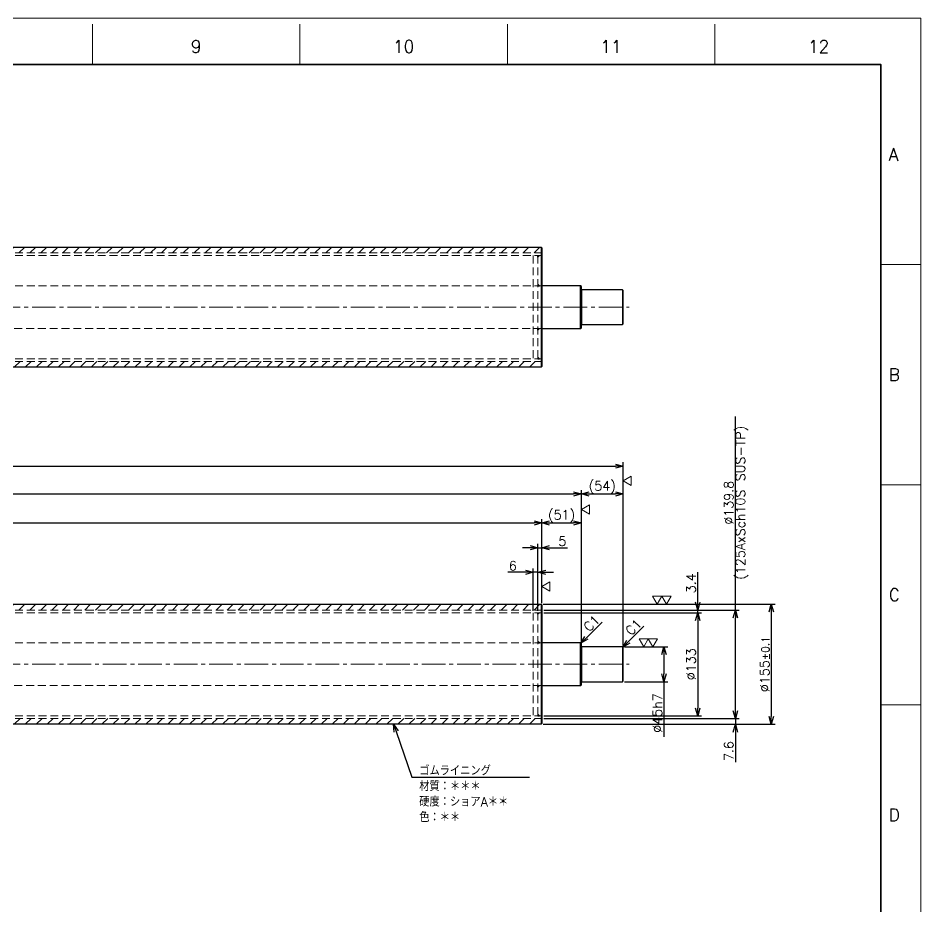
# Model space of a CAD drawing. Header units: millimetres. Extents: x 0 to 3313, y -19 to 2332.
# Drawn here: x 2148 to 3313, y 1185 to 2332 of the extents above; entities that cross this region are included whole.
import ezdxf
from ezdxf import colors
from ezdxf.entities.mleader import LeaderData, LeaderLine
from ezdxf.enums import TextEntityAlignment as Align
from ezdxf.math import Vec2, Vec3

# ---------------------------------------------------------------- set-up
doc = ezdxf.new("R2010")
doc.units = ezdxf.units.MM
doc.header["$LTSCALE"] = 1.6
doc.header["$PDMODE"] = 99
doc.header["$PDSIZE"] = 1
doc.linetypes.add('CENTER2', pattern=[28.575, 19.05, -3.175, 3.175, -3.175])
doc.linetypes.add('HIDDEN', pattern=[9.525, 6.35, -3.175])
for name, color, linetype, lineweight in [('04_HIDDEN', 2, 'HIDDEN', 13), ('05_CENTER', 4, 'CENTER2', 13), ('08_DIM', 3, 'Continuous', 13), ('90_FRAME', 5, 'Continuous', 35)]:
    doc.layers.add(name, color=color, linetype=linetype, lineweight=lineweight)
doc.layers.add('91_BLANK', color=5, linetype='Continuous', lineweight=0, plot=False)
doc.styles.add('KSS_TXT', font='txt.shx', dxfattribs={"bigfont": 'extfont2.shx'})
doc.styles.get("Standard").update_dxf_attribs({"font": 'txt.shx', "bigfont": 'extfont2.shx'})
doc.dimstyles.new('KSS_DIM', dxfattribs={"dimscale": 4, "dimtxt": 3, "dimasz": 2.5, "dimexe": 1.25, "dimexo": 0.625, "dimtad": 1, "dimdsep": 46, "dimtxsty": 'KSS_TXT', "dimblk": 'OPEN30', "dimcen": 0, "dimazin": 2, "dimtfac": 0.75, "dimtmove": 0, "dimatfit": 3, "dimldrblk": 'OPEN30', "dimfxl": 1.25, "dimtolj": 1, "dimarcsym": 0})
pattern_1 = [(45, (-10, 619.342), (-7.071068, 7.071068), [])]
pattern_2 = [(45, (-10, 158.723), (-7.071068, 7.071068), [])]

# ---------------------------------------------------------------- blocks, each defined once
blk = doc.blocks.new('_Open30')
at = {"color": 0, "linetype": 'ByBlock', "lineweight": -2}
for p, q in [((-1, 0.27), (0, 0)), ((0, 0), (-1, -0.27)), ((0, 0), (-1, 0))]:
    blk.add_line(p, q, dxfattribs=at)
blk = doc.blocks.new('*D177')
at = {"layer": '08_DIM', "color": 0, "lineweight": -2, "transparency": 16777216}
for p, q in [((812.6, 1527.1), (812.6, 1722.8)), ((822.6, 1717.8), (2864.6, 1717.8)), ((2874.6, 1527.1), (2874.6, 1722.8))]:
    blk.add_line(p, q, dxfattribs=at)
at = {"layer": 'Defpoints', "color": 0, "transparency": 16777216}
for p in [(2874.6, 1717.8), (812.6, 1524.6), (2874.6, 1524.6)]:
    blk.add_point(p, dxfattribs=at)
at = {"layer": '08_DIM', "color": 0, "lineweight": -2, "transparency": 16777216, "xscale": 10, "yscale": 10, "zscale": 10, "rotation": 180}
blk.add_blockref('_Open30', (812.6, 1717.8), dxfattribs=at)
at = {"layer": '08_DIM', "color": 0, "lineweight": -2, "transparency": 16777216, "xscale": 10, "yscale": 10, "zscale": 10}
blk.add_blockref('_Open30', (2874.6, 1717.8), dxfattribs=at)
at = {"layer": '08_DIM', "color": 0, "transparency": 16777216, "insert": (1843.6, 1726.3), "char_height": 12, "attachment_point": 5, "style": 'KSS_TXT'}
blk.add_mtext('\\A1;2062', dxfattribs=at)
blk = doc.blocks.new('*D178')
at = {"layer": '08_DIM', "color": 0, "lineweight": -2, "transparency": 16777216}
for p, q in [((863.6, 1577.1), (863.6, 1685.4)), ((873.6, 1680.4), (2813.6, 1680.4)), ((2823.6, 1577.1), (2823.6, 1685.4))]:
    blk.add_line(p, q, dxfattribs=at)
at = {"layer": 'Defpoints', "color": 0, "transparency": 16777216}
for p in [(2823.6, 1680.4), (863.6, 1574.6), (2823.6, 1574.6)]:
    blk.add_point(p, dxfattribs=at)
at = {"layer": '08_DIM', "color": 0, "lineweight": -2, "transparency": 16777216, "xscale": 10, "yscale": 10, "zscale": 10, "rotation": 180}
blk.add_blockref('_Open30', (863.6, 1680.4), dxfattribs=at)
at = {"layer": '08_DIM', "color": 0, "lineweight": -2, "transparency": 16777216, "xscale": 10, "yscale": 10, "zscale": 10}
blk.add_blockref('_Open30', (2823.6, 1680.4), dxfattribs=at)
at = {"layer": '08_DIM', "color": 0, "transparency": 16777216, "insert": (1843.6, 1688.9), "char_height": 12, "attachment_point": 5, "style": 'KSS_TXT'}
blk.add_mtext('\\A1;1960', dxfattribs=at)
blk = doc.blocks.new('*D179')
at = {"layer": '08_DIM', "color": 0, "lineweight": -2, "transparency": 16777216}
for p, q in [((2874.6, 1527.1), (2874.6, 1722.8)), ((2884.6, 1717.8), (2918.6, 1717.8)), ((2928.6, 1522.1), (2928.6, 1722.8))]:
    blk.add_line(p, q, dxfattribs=at)
at = {"layer": 'Defpoints', "color": 0, "transparency": 16777216}
for p in [(2928.6, 1717.8), (2874.6, 1524.6), (2928.6, 1519.6)]:
    blk.add_point(p, dxfattribs=at)
at = {"layer": '08_DIM', "color": 0, "lineweight": -2, "transparency": 16777216, "xscale": 10, "yscale": 10, "zscale": 10, "rotation": 180}
blk.add_blockref('_Open30', (2874.6, 1717.8), dxfattribs=at)
at = {"layer": '08_DIM', "color": 0, "lineweight": -2, "transparency": 16777216, "xscale": 10, "yscale": 10, "zscale": 10}
blk.add_blockref('_Open30', (2928.6, 1717.8), dxfattribs=at)
at = {"layer": '08_DIM', "color": 0, "transparency": 16777216, "insert": (2901.6, 1726.3), "char_height": 12, "attachment_point": 5, "style": 'KSS_TXT'}
blk.add_mtext('\\A1;(54)', dxfattribs=at)
blk = doc.blocks.new('*D182')
at = {"layer": '08_DIM', "color": 0, "lineweight": -2, "transparency": 16777216}
for p, q in [((2825.1, 1575.6), (3124.7, 1575.6)), ((3119.7, 1565.6), (3119.7, 1430.6)), ((2825.1, 1420.6), (3124.7, 1420.6))]:
    blk.add_line(p, q, dxfattribs=at)
at = {"layer": 'Defpoints', "color": 0, "transparency": 16777216}
for p in [(2822.6, 1575.6), (2822.6, 1420.6), (3119.7, 1420.6)]:
    blk.add_point(p, dxfattribs=at)
at = {"layer": '08_DIM', "color": 0, "lineweight": -2, "transparency": 16777216, "xscale": 10, "yscale": 10, "zscale": 10}
for p, rotation in [((3119.7, 1575.6), 90), ((3119.7, 1420.6), 270)]:
    blk.add_blockref('_Open30', p, dxfattribs=dict(at, rotation=rotation))
at = {"layer": '08_DIM', "color": 0, "transparency": 16777216, "insert": (3111.2, 1498.1), "char_height": 12, "attachment_point": 5, "rotation": 90, "style": 'KSS_TXT'}
blk.add_mtext('%%C155{\\H10;±0.1}', dxfattribs=at)
blk = doc.blocks.new('*D183')
at = {"layer": '08_DIM', "color": 0, "lineweight": -2, "transparency": 16777216}
for p, q in [((2808.6, 1648.4), (2798.6, 1648.4)), ((2818.6, 1567.1), (2818.6, 1653.4)), ((2818.6, 1648.4), (2823.6, 1648.4)), ((2823.6, 1577.1), (2823.6, 1653.4)), ((2833.6, 1648.4), (2856.6, 1648.4))]:
    blk.add_line(p, q, dxfattribs=at)
at = {"layer": 'Defpoints', "color": 0, "transparency": 16777216}
for p in [(2823.6, 1648.4), (2823.6, 1574.6), (2818.6, 1564.6)]:
    blk.add_point(p, dxfattribs=at)
at = {"layer": '08_DIM', "color": 0, "lineweight": -2, "transparency": 16777216, "xscale": 10, "yscale": 10, "zscale": 10}
blk.add_blockref('_Open30', (2818.6, 1648.4), dxfattribs=at)
at = {"layer": '08_DIM', "color": 0, "lineweight": -2, "transparency": 16777216, "xscale": 10, "yscale": 10, "zscale": 10, "rotation": 180}
blk.add_blockref('_Open30', (2823.6, 1648.4), dxfattribs=at)
at = {"layer": '08_DIM', "color": 0, "transparency": 16777216, "insert": (2850.1, 1656.9), "char_height": 12, "attachment_point": 5, "style": 'KSS_TXT'}
blk.add_mtext('\\A1;5', dxfattribs=at)
blk = doc.blocks.new('*D184')
at = {"layer": '08_DIM', "color": 0, "lineweight": -2, "transparency": 16777216}
for p, q in [((2812.6, 1567.1), (2812.6, 1621.7)), ((2818.6, 1567.1), (2818.6, 1621.7)), ((2802.6, 1616.7), (2779.6, 1616.7)), ((2818.6, 1616.7), (2812.6, 1616.7)), ((2828.6, 1616.7), (2838.6, 1616.7))]:
    blk.add_line(p, q, dxfattribs=at)
at = {"layer": 'Defpoints', "color": 0, "transparency": 16777216}
for p in [(2812.6, 1616.7), (2812.6, 1564.6), (2818.6, 1564.6)]:
    blk.add_point(p, dxfattribs=at)
at = {"layer": '08_DIM', "color": 0, "lineweight": -2, "transparency": 16777216, "xscale": 10, "yscale": 10, "zscale": 10}
blk.add_blockref('_Open30', (2812.6, 1616.7), dxfattribs=at)
at = {"layer": '08_DIM', "color": 0, "lineweight": -2, "transparency": 16777216, "xscale": 10, "yscale": 10, "zscale": 10, "rotation": 180}
blk.add_blockref('_Open30', (2818.6, 1616.7), dxfattribs=at)
at = {"layer": '08_DIM', "color": 0, "transparency": 16777216, "insert": (2786.1, 1625.2), "char_height": 12, "attachment_point": 5, "style": 'KSS_TXT'}
blk.add_mtext('\\A1;6', dxfattribs=at)
blk = doc.blocks.new('*D185')
at = {"layer": '08_DIM', "color": 0, "lineweight": -2, "transparency": 16777216}
for p, q in [((2930.1, 1520.6), (2986.2, 1520.6)), ((2981.2, 1510.6), (2981.2, 1485.6)), ((2930.1, 1475.6), (2986.2, 1475.6)), ((2981.2, 1475.6), (2981.2, 1404.6))]:
    blk.add_line(p, q, dxfattribs=at)
at = {"layer": 'Defpoints', "color": 0, "transparency": 16777216}
for p in [(2927.6, 1520.6), (2927.6, 1475.6), (2981.2, 1475.6)]:
    blk.add_point(p, dxfattribs=at)
at = {"layer": '08_DIM', "color": 0, "lineweight": -2, "transparency": 16777216, "xscale": 10, "yscale": 10, "zscale": 10}
for p, rotation in [((2981.2, 1520.6), 90), ((2981.2, 1475.6), 270)]:
    blk.add_blockref('_Open30', p, dxfattribs=dict(at, rotation=rotation))
at = {"layer": '08_DIM', "color": 0, "transparency": 16777216, "insert": (2972.7, 1435.1), "char_height": 12, "attachment_point": 5, "rotation": 90, "style": 'KSS_TXT'}
blk.add_mtext('\\A1;%%C45h7', dxfattribs=at)
blk = doc.blocks.new('*D186')
at = {"layer": '08_DIM', "color": 0, "lineweight": -2, "transparency": 16777216}
for p, q in [((3024.7, 1578), (3024.7, 1617)), ((2826.1, 1568), (3029.7, 1568)), ((2826.1, 1564.6), (3029.7, 1564.6)), ((3024.7, 1564.6), (3024.7, 1568)), ((3024.7, 1554.6), (3024.7, 1544.6))]:
    blk.add_line(p, q, dxfattribs=at)
at = {"layer": 'Defpoints', "color": 0, "transparency": 16777216}
for p in [(2823.6, 1568), (2823.6, 1564.6), (3024.7, 1568)]:
    blk.add_point(p, dxfattribs=at)
at = {"layer": '08_DIM', "color": 0, "lineweight": -2, "transparency": 16777216, "xscale": 10, "yscale": 10, "zscale": 10}
for p, rotation in [((3024.7, 1568), 270), ((3024.7, 1564.6), 90)]:
    blk.add_blockref('_Open30', p, dxfattribs=dict(at, rotation=rotation))
at = {"layer": '08_DIM', "color": 0, "transparency": 16777216, "insert": (3016.2, 1602.5), "char_height": 12, "attachment_point": 5, "rotation": 90, "style": 'KSS_TXT'}
blk.add_mtext('\\A1;3.4', dxfattribs=at)
blk = doc.blocks.new('*D188')
at = {"layer": '08_DIM', "color": 0, "lineweight": -2, "transparency": 16777216}
for p, q in [((3073.3, 1438.2), (3073.3, 1448.2)), ((2826.1, 1428.2), (3078.3, 1428.2)), ((3073.3, 1428.2), (3073.3, 1420.6)), ((2825.1, 1420.6), (3078.3, 1420.6)), ((3073.3, 1410.6), (3073.3, 1371.6))]:
    blk.add_line(p, q, dxfattribs=at)
at = {"layer": 'Defpoints', "color": 0, "transparency": 16777216}
for p in [(2823.6, 1428.2), (2822.6, 1420.6), (3073.3, 1420.6)]:
    blk.add_point(p, dxfattribs=at)
at = {"layer": '08_DIM', "color": 0, "lineweight": -2, "transparency": 16777216, "xscale": 10, "yscale": 10, "zscale": 10}
for p, rotation in [((3073.3, 1428.2), 270), ((3073.3, 1420.6), 90)]:
    blk.add_blockref('_Open30', p, dxfattribs=dict(at, rotation=rotation))
at = {"layer": '08_DIM', "color": 0, "transparency": 16777216, "insert": (3064.8, 1386.1), "char_height": 12, "attachment_point": 5, "rotation": 90, "style": 'KSS_TXT'}
blk.add_mtext('\\A1;7.6', dxfattribs=at)
blk = doc.blocks.new('*D191')
at = {"layer": '08_DIM', "color": 0, "lineweight": -2, "transparency": 16777216}
for p, q in [((3073.3, 1568), (3073.3, 1817.9)), ((2826.1, 1568), (3078.3, 1568)), ((3073.3, 1438.2), (3073.3, 1558)), ((2826.1, 1428.2), (3078.3, 1428.2))]:
    blk.add_line(p, q, dxfattribs=at)
at = {"layer": 'Defpoints', "color": 0, "transparency": 16777216}
for p in [(2823.6, 1568), (3073.3, 1568), (2823.6, 1428.2)]:
    blk.add_point(p, dxfattribs=at)
at = {"layer": '08_DIM', "color": 0, "lineweight": -2, "transparency": 16777216, "xscale": 10, "yscale": 10, "zscale": 10}
for p, rotation in [((3073.3, 1568), 90), ((3073.3, 1428.2), 270)]:
    blk.add_blockref('_Open30', p, dxfattribs=dict(at, rotation=rotation))
at = {"layer": '08_DIM', "color": 0, "transparency": 16777216, "char_height": 12, "attachment_point": 5, "rotation": 90, "style": 'KSS_TXT'}
for s, insert in [('\\A1;(125AxSch10S SUS-TP)', (3081.8, 1706.4)), ('\\A1;%%C139.8', (3064.8, 1706.4))]:
    blk.add_mtext(s, dxfattribs=dict(at, insert=insert))
blk = doc.blocks.new('*D192')
at = {"layer": '08_DIM', "color": 0, "lineweight": -2, "transparency": 16777216}
for p, q in [((2826.1, 1564.6), (3029.7, 1564.6)), ((3024.7, 1554.6), (3024.7, 1441.6)), ((2826.1, 1431.6), (3029.7, 1431.6))]:
    blk.add_line(p, q, dxfattribs=at)
at = {"layer": 'Defpoints', "color": 0, "transparency": 16777216}
for p in [(2823.6, 1564.6), (2823.6, 1431.6), (3024.7, 1431.6)]:
    blk.add_point(p, dxfattribs=at)
at = {"layer": '08_DIM', "color": 0, "lineweight": -2, "transparency": 16777216, "xscale": 10, "yscale": 10, "zscale": 10}
for p, rotation in [((3024.7, 1564.6), 90), ((3024.7, 1431.6), 270)]:
    blk.add_blockref('_Open30', p, dxfattribs=dict(at, rotation=rotation))
at = {"layer": '08_DIM', "color": 0, "transparency": 16777216, "insert": (3016.2, 1498.1), "char_height": 12, "attachment_point": 5, "rotation": 90, "style": 'KSS_TXT'}
blk.add_mtext('\\A1;%%C133', dxfattribs=at)
blk = doc.blocks.new('*D193')
at = {"layer": '08_DIM', "color": 0, "lineweight": -2, "transparency": 16777216}
for p, q in [((618.6, 1522.1), (618.6, 1758.6)), ((628.6, 1753.6), (2918.6, 1753.6)), ((2928.6, 1522.1), (2928.6, 1758.6))]:
    blk.add_line(p, q, dxfattribs=at)
at = {"layer": 'Defpoints', "color": 0, "transparency": 16777216}
for p in [(2928.6, 1753.6), (618.6, 1519.6), (2928.6, 1519.6)]:
    blk.add_point(p, dxfattribs=at)
at = {"layer": '08_DIM', "color": 0, "lineweight": -2, "transparency": 16777216, "xscale": 10, "yscale": 10, "zscale": 10, "rotation": 180}
blk.add_blockref('_Open30', (618.6, 1753.6), dxfattribs=at)
at = {"layer": '08_DIM', "color": 0, "lineweight": -2, "transparency": 16777216, "xscale": 10, "yscale": 10, "zscale": 10}
blk.add_blockref('_Open30', (2928.6, 1753.6), dxfattribs=at)
at = {"layer": '08_DIM', "color": 0, "transparency": 16777216, "insert": (1773.6, 1762.1), "char_height": 12, "attachment_point": 5, "style": 'KSS_TXT'}
blk.add_mtext('\\A1;2310', dxfattribs=at)
blk = doc.blocks.new('A$C67F20274_1_1')
h = blk.add_hatch(color=3)
h.dxf.hatch_style = 1
h.paths.add_polyline_path([(0, -2), (0, 0), (-2, 0)])
at = {"color": 3}
blk.add_lwpolyline([(0, 0), (-2, 0), (-2, 0), (0, -2)], close=True, dxfattribs=at)
blk = doc.blocks.new('*D196')
at = {"layer": '08_DIM', "color": 0, "lineweight": -2, "transparency": 16777216}
for p, q in [((2823.6, 1577.1), (2823.6, 1685.4)), ((2833.6, 1680.4), (2864.6, 1680.4)), ((2874.6, 1527.1), (2874.6, 1685.4))]:
    blk.add_line(p, q, dxfattribs=at)
at = {"layer": 'Defpoints', "color": 0, "transparency": 16777216}
for p in [(2874.6, 1680.4), (2823.6, 1574.6), (2874.6, 1524.6)]:
    blk.add_point(p, dxfattribs=at)
at = {"layer": '08_DIM', "color": 0, "lineweight": -2, "transparency": 16777216, "xscale": 10, "yscale": 10, "zscale": 10, "rotation": 180}
blk.add_blockref('_Open30', (2823.6, 1680.4), dxfattribs=at)
at = {"layer": '08_DIM', "color": 0, "lineweight": -2, "transparency": 16777216, "xscale": 10, "yscale": 10, "zscale": 10}
blk.add_blockref('_Open30', (2874.6, 1680.4), dxfattribs=at)
at = {"layer": '08_DIM', "color": 0, "transparency": 16777216, "insert": (2849.1, 1688.9), "char_height": 12, "attachment_point": 5, "style": 'KSS_TXT'}
blk.add_mtext('\\A1;(51)', dxfattribs=at)
blk = doc.blocks.new('*D199')
at = {"layer": '08_DIM', "color": 0, "lineweight": -2, "transparency": 16777216}
blk.add_line((2881.2, 1532.2), (2901.3, 1552.3), dxfattribs=at)
at = {"layer": 'Defpoints', "color": 0, "transparency": 16777216}
for p in [(2913.7, 1564.7), (2913.7, 1564.7), (2874.1, 1525.1)]:
    blk.add_point(p, dxfattribs=at)
at = {"layer": '08_DIM', "color": 0, "lineweight": -2, "transparency": 16777216, "xscale": 10, "yscale": 10, "zscale": 10, "rotation": 225}
blk.add_blockref('_Open30', (2874.1, 1525.1), dxfattribs=at)
at = {"layer": '08_DIM', "color": 0, "transparency": 16777216, "insert": (2887.9, 1550.9), "char_height": 12, "attachment_point": 5, "rotation": 45, "style": 'KSS_TXT'}
blk.add_mtext('\\A1;C1', dxfattribs=at)
blk = doc.blocks.new('*D200')
at = {"layer": '08_DIM', "color": 0, "lineweight": -2, "transparency": 16777216}
blk.add_line((2935.2, 1527.2), (2955.3, 1547.3), dxfattribs=at)
at = {"layer": 'Defpoints', "color": 0, "transparency": 16777216}
for p in [(2967.7, 1559.7), (2967.7, 1559.7), (2928.1, 1520.1)]:
    blk.add_point(p, dxfattribs=at)
at = {"layer": '08_DIM', "color": 0, "lineweight": -2, "transparency": 16777216, "xscale": 10, "yscale": 10, "zscale": 10, "rotation": 225}
blk.add_blockref('_Open30', (2928.1, 1520.1), dxfattribs=at)
at = {"layer": '08_DIM', "color": 0, "transparency": 16777216, "insert": (2941.9, 1545.9), "char_height": 12, "attachment_point": 5, "rotation": 45, "style": 'KSS_TXT'}
blk.add_mtext('\\A1;C1', dxfattribs=at)
blk = doc.blocks.new('p1ba01')
for p, q in [((0, 0), (-1.5, 2.6)), ((-1.5, 2.6), (1.5, 2.6)), ((1.5, 2.6), (0, 0))]:
    blk.add_line(p, q)
blk = doc.blocks.new('p1ba02')
for p, q in [((-1.5, 2.6), (1.5, 2.6)), ((0, 0), (-1.5, 2.6)), ((1.5, 2.6), (0, 0)), ((3, 0), (1.5, 2.6)), ((1.5, 2.6), (4.5, 2.6)), ((4.5, 2.6), (3, 0))]:
    blk.add_line(p, q)

msp = doc.modelspace()

# ---------------------------------------------------------------- hatches: boundary and pattern name
h = msp.add_hatch()
h.set_pattern_fill('_USER', color=3, scale=10, angle=45, pattern_type=0)
h.set_pattern_definition(pattern_1)
h.paths.add_polyline_path([(2823.6, 2028.644), (2822.6, 2028.644), (2822.6, 2036.244), (2823.6, 2035.244)])
h.paths.add_polyline_path([(2822.6, 2028.644), (863.6, 2028.644), (863.6, 2035.244), (864.6, 2036.244), (2822.6, 2036.244)])
h = msp.add_hatch()
h.set_pattern_fill('_USER', color=3, scale=10, angle=45, pattern_type=0)
h.set_pattern_definition(pattern_1)
h.paths.add_polyline_path([(2822.6, 1881.244), (2823.6, 1882.244), (2823.6, 1888.844), (2822.6, 1888.844)])
h.paths.add_polyline_path([(2822.6, 1888.844), (863.6, 1888.844), (863.6, 1882.244), (864.6, 1881.244), (2822.6, 1881.244)])
h = msp.add_hatch()
h.set_pattern_fill('_USER', color=3, scale=10, angle=45, pattern_type=0)
h.set_pattern_definition(pattern_2)
h.paths.add_polyline_path([(2823.6, 1568.024), (2822.6, 1568.024), (2822.6, 1575.624), (2823.6, 1574.624)])
h.paths.add_polyline_path([(2822.6, 1568.024), (863.6, 1568.024), (863.6, 1574.624), (864.6, 1575.624), (2822.6, 1575.624)])
h = msp.add_hatch()
h.set_pattern_fill('_USER', color=3, scale=10, angle=45, pattern_type=0)
h.set_pattern_definition(pattern_2)
h.paths.add_polyline_path([(2822.6, 1420.624), (2823.6, 1421.624), (2823.6, 1428.224), (2822.6, 1428.224)])
h.paths.add_polyline_path([(2822.6, 1428.224), (863.6, 1428.224), (863.6, 1421.624), (864.6, 1420.624), (2822.6, 1420.624)])

# ---------------------------------------------------------------- linework, layer by layer
at = {"color": 0}
for p, q in [((2822.6, 2036.244), (2822.6, 1881.244)), ((2873.6, 1931.244), (2873.6, 1986.244)), ((2927.6, 1981.244), (2927.6, 1936.244)), ((2822.6, 1575.624), (2822.6, 1420.624)), ((2873.6, 1470.624), (2873.6, 1525.624)), ((2927.6, 1520.624), (2927.6, 1475.624))]:
    msp.add_line(p, q, dxfattribs=at)
for points in [[(864.6, 2036.244), (2822.6, 2036.244), (2823.6, 2035.244), (2823.6, 1882.244), (2822.6, 1881.244), (864.6, 1881.244), (863.6, 1882.244), (863.6, 2035.244)], [(2874.6, 1981.244), (2874.6, 1936.244), (2927.6, 1936.244), (2928.6, 1937.244), (2928.6, 1980.244), (2927.6, 1981.244)], [(864.6, 1575.624), (2822.6, 1575.624), (2823.6, 1574.624), (2823.6, 1421.624), (2822.6, 1420.624), (864.6, 1420.624), (863.6, 1421.624), (863.6, 1574.624)], [(2874.6, 1520.624), (2874.6, 1475.624), (2927.6, 1475.624), (2928.6, 1476.624), (2928.6, 1519.624), (2927.6, 1520.624)]]:
    msp.add_lwpolyline(points, close=True, dxfattribs=at)
for points in [[(2823.6, 1931.244), (2873.6, 1931.244), (2874.6, 1932.244), (2874.6, 1985.244), (2873.6, 1986.244), (2823.6, 1986.244)], [(2823.6, 1470.624), (2873.6, 1470.624), (2874.6, 1471.624), (2874.6, 1524.624), (2873.6, 1525.624), (2823.6, 1525.624)]]:
    msp.add_lwpolyline(points, dxfattribs=at)
at = {"layer": '04_HIDDEN'}
for p, q in [((863.6, 2028.644), (2823.6, 2028.644)), ((863.6, 2025.244), (2823.6, 2025.244)), ((2812.6, 2025.244), (2812.6, 1892.244)), ((2818.6, 2025.244), (2818.6, 1892.244)), ((863.6, 1892.244), (2823.6, 1892.244)), ((863.6, 1888.844), (2823.6, 1888.844)), ((863.6, 1568.024), (2823.6, 1568.024)), ((863.6, 1564.624), (2823.6, 1564.624)), ((2812.6, 1564.624), (2812.6, 1431.624)), ((2818.6, 1564.624), (2818.6, 1431.624)), ((863.6, 1431.624), (2823.6, 1431.624)), ((863.6, 1428.224), (2823.6, 1428.224))]:
    msp.add_line(p, q, dxfattribs=at)
for points in [[(863.6, 1986.244), (2823.6, 1986.244)], [(2823.6, 1931.244), (863.6, 1931.244)], [(863.6, 1525.624), (2823.6, 1525.624)], [(2823.6, 1470.624), (863.6, 1470.624)]]:
    msp.add_lwpolyline(points, dxfattribs=at)
at = {"layer": '05_CENTER'}
for p, q in [((611.249, 1958.744), (2936.21, 1958.744)), ((611.249, 1498.124), (2936.21, 1498.124))]:
    msp.add_line(p, q, dxfattribs=at)
at = {"layer": '90_FRAME', "color": 4, "lineweight": 13}
for p, q in [((2243.637, 2271.831), (2243.637, 2323.679)), ((2511.371, 2271.831), (2511.371, 2323.679)), ((2779.104, 2271.831), (2779.104, 2323.679)), ((3046.838, 2271.831), (3046.838, 2323.679)), ((3312.803, 2013.69), (3260.956, 2013.69)), ((3312.803, 1729.701), (3260.956, 1729.701)), ((3312.803, 1445.713), (3260.956, 1445.713))]:
    msp.add_line(p, q, dxfattribs=at)
at = {"layer": '90_FRAME'}
msp.add_lwpolyline([(155.384, 51.616), (3260.956, 51.616), (3260.956, 2271.831), (155.384, 2271.831)], close=True, dxfattribs=at)
at = {"layer": '91_BLANK'}
msp.add_lwpolyline([(0, 0), (3312.803, 0), (3312.803, 2331.679), (0, 2331.679)], close=True, dxfattribs=at)

# ---------------------------------------------------------------- block references
at = {"xscale": -1}
for p in [(2818.6, 2025.244), (2818.6, 1931.244), (2818.6, 1564.624), (2818.6, 1470.624)]:
    msp.add_blockref('A$C67F20274_1_1', p, dxfattribs=at)
for p, rotation in [((2818.6, 1986.244), 179.9999999999999), ((2818.6, 1892.244), 179.9999999999999), ((2818.6, 1525.624), 180), ((2818.6, 1431.624), 180)]:
    msp.add_blockref('A$C67F20274_1_1', p, dxfattribs=dict(rotation=rotation))
at = {"layer": '08_DIM', "xscale": -4, "yscale": 4, "zscale": 4, "rotation": 270}
for p in [(2928.6, 1734.539), (2874.6, 1697.737), (2823.6, 1598.469)]:
    msp.add_blockref('p1ba01', p, dxfattribs=at)
at = {"layer": '08_DIM', "xscale": 4, "yscale": 4, "zscale": 4}
for p in [(2972.43, 1575.624), (2955.015, 1520.624)]:
    msp.add_blockref('p1ba02', p, dxfattribs=at)

# ---------------------------------------------------------------- texts
at = {"layer": '90_FRAME', "color": 0, "lineweight": 13, "style": 'KSS_TXT'}
for s, p in [('9', (2377.504, 2282.158)), ('10', (2645.237, 2282.158)), ('11', (2912.971, 2282.158)), ('12', (3180.705, 2282.158))]:
    msp.add_text(s, height=16, dxfattribs=at).set_placement(p, align=Align.BOTTOM_CENTER)
for s, p in [('A', (3271.263, 2155.685)), ('B', (3271.263, 1871.696)), ('C', (3271.263, 1587.707)), ('D', (3271.263, 1303.718))]:
    msp.add_text(s, height=16, dxfattribs=at).set_placement(p, align=Align.MIDDLE_LEFT)

# ---------------------------------------------------------------- dimensions: what is measured, and where the dimension line sits
at = {"layer": '08_DIM'}
dim = msp.add_linear_dim(base=(3073.313, 1568.024), p1=(2823.6, 1428.224), p2=(2823.6, 1568.024), angle=270, text='%%C<>', dimstyle='KSS_DIM', override={"dimpost": '\\X(125AxSch10S SUS-TP)'}, dxfattribs=at)
dim.commit()
dim.dimension.update_dxf_attribs({"geometry": '*D191', "text_midpoint": (3073.313, 1706.355), "dimtype": 160})
for base, p1, p2, picture, middle in [((2928.6, 1753.555), (618.6, 1519.624), (2928.6, 1519.624), '*D193', (1773.6, 1762.055)), ((2823.6, 1680.394), (863.6, 1574.624), (2823.6, 1574.624), '*D178', (1843.6, 1688.894))]:
    dim = msp.add_linear_dim(base=base, p1=p1, p2=p2, dimstyle='KSS_DIM', dxfattribs=at)
    dim.commit()
    dim.dimension.update_dxf_attribs({"geometry": picture, "text_midpoint": middle})
for base, p1, p2, override, picture, middle in [((2928.6, 1717.755), (2874.6, 1524.624), (2928.6, 1519.624), {"dimscale": 4}, '*D179', (2901.6, 1726.255)), ((2874.6, 1680.394), (2823.6, 1574.624), (2874.6, 1524.624), {"dimarcsym": 1}, '*D196', (2849.1, 1688.894))]:
    dim = msp.add_linear_dim(base=base, p1=p1, p2=p2, text='(<>)', dimstyle='KSS_DIM', override=override, dxfattribs=at)
    dim.commit()
    dim.dimension.update_dxf_attribs({"geometry": picture, "text_midpoint": middle})
dim = msp.add_linear_dim(base=(2874.6, 1717.755), p1=(812.6, 1524.624), p2=(2874.6, 1524.624), dimstyle='KSS_DIM', override={"dimscale": 4}, dxfattribs=at)
dim.commit()
dim.dimension.update_dxf_attribs({"geometry": '*D177', "text_midpoint": (1843.6, 1726.255)})
dim = msp.add_linear_dim(base=(2823.6, 1648.367), p1=(2818.6, 1564.624), p2=(2823.6, 1574.624), angle=180, dimstyle='KSS_DIM', dxfattribs=at)
dim.commit()
dim.dimension.update_dxf_attribs({"geometry": '*D183', "text_midpoint": (2850.1, 1656.867)})
for base, p1, p2, angle, override, picture, middle in [((2812.6, 1616.703), (2818.6, 1564.624), (2812.6, 1564.624), 180, {"dimscale": 4}, '*D184', (2786.1, 1625.203)), ((3073.313, 1420.624), (2823.6, 1428.224), (2822.6, 1420.624), 270, {"dimpost": ''}, '*D188', (3064.813, 1386.124))]:
    dim = msp.add_linear_dim(base=base, p1=p1, p2=p2, angle=angle, dimstyle='KSS_DIM', override=override, dxfattribs=at)
    dim.commit()
    dim.dimension.update_dxf_attribs({"geometry": picture, "text_midpoint": middle})
dim = msp.add_linear_dim(base=(3024.667, 1568.024), p1=(2823.6, 1564.624), p2=(2823.6, 1568.024), angle=90, dimstyle='KSS_DIM', dxfattribs=at)
dim.commit()
dim.dimension.update_dxf_attribs({"geometry": '*D186', "text_midpoint": (3024.667, 1602.524), "dimtype": 160})
dim = msp.add_linear_dim(base=(3119.654, 1420.624), p1=(2822.6, 1575.624), p2=(2822.6, 1420.624), angle=90, text='%%C<>', dimstyle='KSS_DIM', override={"dimpost": '', "dimtol": 1, "dimlim": 0, "dimtp": 0.1, "dimtm": 0.1, "dimtfac": 0.833333, "dimtdec": 2, "dimtolj": 0, "dimtzin": 8}, dxfattribs=at)
dim.commit()
dim.dimension.update_dxf_attribs({"geometry": '*D182', "text_midpoint": (3111.154, 1498.124)})
for base, p1, p2, text, picture, middle in [((3024.667, 1431.624), (2823.6, 1564.624), (2823.6, 1431.624), '%%C<>', '*D192', (3016.167, 1498.124)), ((2981.211, 1475.624), (2927.6, 1520.624), (2927.6, 1475.624), '%%C<>h7', '*D185', (2972.711, 1435.124))]:
    dim = msp.add_linear_dim(base=base, p1=p1, p2=p2, angle=90, text=text, dimstyle='KSS_DIM', dxfattribs=at)
    dim.commit()
    dim.dimension.update_dxf_attribs({"geometry": picture, "text_midpoint": middle})
for p1, p2, picture, middle in [((2874.1, 1525.124), (2913.699, 1564.723), '*D199', (2887.889, 1550.934)), ((2928.1, 1520.124), (2967.699, 1559.723), '*D200', (2941.889, 1545.934))]:
    dim = msp.add_aligned_dim(p1=p1, p2=p2, distance=0, text='C1', dimstyle='KSS_DIM', override={"dimse1": 1, "dimse2": 1, "dimsd2": 1, "dimarcsym": 1}, dxfattribs=at)
    dim.commit()
    dim.dimension.update_dxf_attribs({"geometry": picture, "text_midpoint": middle})

# ---------------------------------------------------------------- leaders
ml = msp.add_multileader_mtext('Standard', dxfattribs=at)
ml.set_content('ゴムライニング\\P材質：＊＊＊\\P硬度：ショアA＊＊\\P色：＊＊', color=256)
ml.set_leader_properties()
ml.set_arrow_properties(name='OPEN30')
ml.build(insert=Vec2(0, 0))
ml.multileader.update_dxf_attribs({"text_left_attachment_type": 6, "text_right_attachment_type": 6, "dogleg_length": 0.36, "arrow_head_size": 10, "scale": 4})
ctx = ml.context
ctx.base_point, ctx.scale, ctx.char_height, ctx.arrow_head_size, ctx.landing_gap_size, ctx.plane_origin = Vec3(2657.424, 1352.292), 4, 12, 10, 8, Vec3(2632.237, 1378.877)
ctx.left_attachment, ctx.right_attachment = 6, 6
notes = []
notes.append((ctx, [(0, (1, 1, 0), (2655.984, 1352.292), (1, 0), 1.44, [(0, [(2632.237, 1420.624)], 0, [])])]))
ctx.mtext.insert, ctx.mtext.flow_direction = Vec3(2665.424, 1366.692), 5
for ctx, leaders in notes:
    for number, flags, end, landing, length, lines in leaders:
        leader = LeaderData()
        leader.index, (leader.has_last_leader_line, leader.has_dogleg_vector, leader.attachment_direction) = number, flags
        leader.last_leader_point, leader.dogleg_vector, leader.dogleg_length = Vec3(end), Vec3(landing), length
        for number, points, colour, breaks in lines:
            line = LeaderLine()
            line.index, line.vertices, line.color, line.breaks = number, Vec3.list(points), colors.encode_raw_color(colour), breaks
            leader.lines.append(line)
        ctx.leaders.append(leader)

doc.saveas('drawing.dxf')
